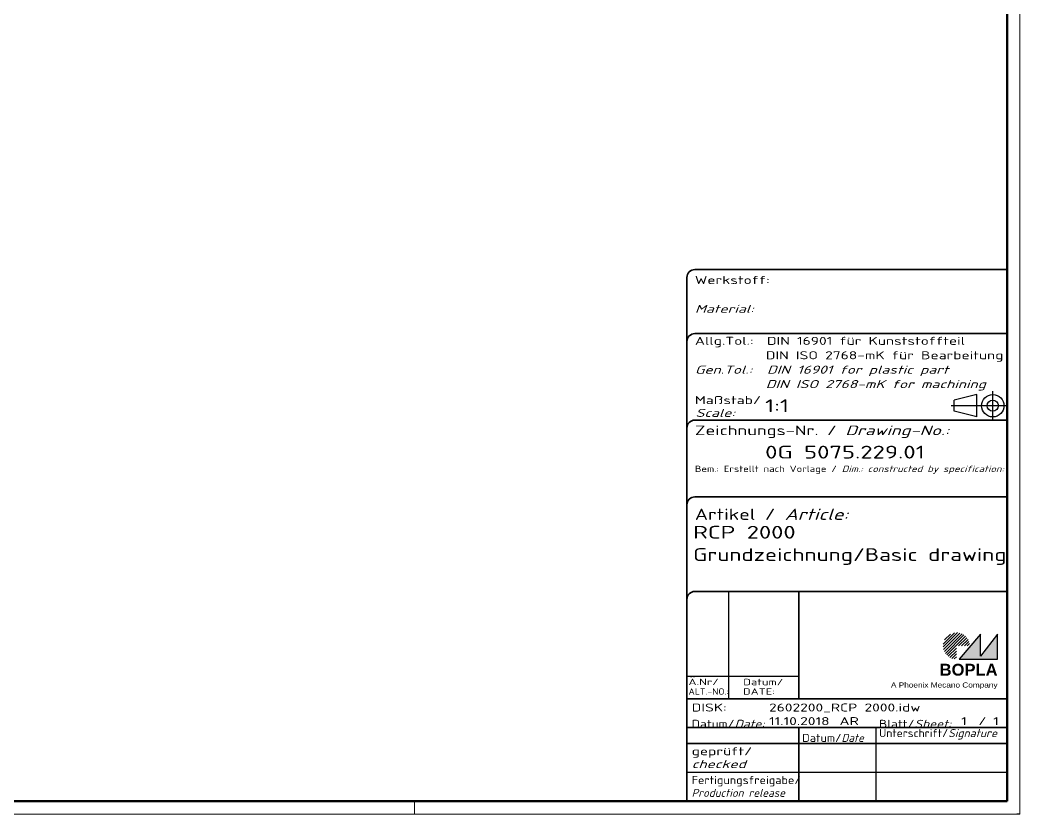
# Model space of a CAD drawing. Header units: millimetres. Extents: x 1 to 1188, y 1 to 840.
# Drawn here: x 875.8 to 1188, y 1 to 248.9 of the extents above; entities that cross this region are included whole.
import ezdxf
from ezdxf.enums import TextEntityAlignment as Align

# ---------------------------------------------------------------- set-up
doc = ezdxf.new("R2010")
doc.units = ezdxf.units.MM
doc.linetypes.add('ACAD_ISO04W100', pattern=[30, 24, -3, 0, -3])
doc.linetypes.add('DASHED', pattern=[0.2067, 0.1654, -0.0413])
doc.layers.get('0').update_dxf_attribs({"lineweight": 25})
for name, color, linetype, lineweight in [('Schraffur (ISO)', 1, 'Continuous', 18), ('Sichtbar schmal (ISO)', 1, 'Continuous', 25), ('Titel (ISO)', 5, 'Continuous', 50), ('Verdeckt (ISO)', 5, 'DASHED', 35)]:
    doc.layers.add(name, color=color, linetype=linetype, lineweight=lineweight)
doc.styles.add('Notiztext (DIN)', font='isocpeur.ttf', dxfattribs={"width": 1.1})
doc.styles.get("Standard").update_dxf_attribs({"font": 'isocpeur.ttf', "width": 1.1})
doc.styles.add('Textstil142', font='isocpeur.ttf', dxfattribs={"width": 1.4})
doc.styles.add('Textstil143', font='isocpeur.ttf', dxfattribs={"width": 1.4})
doc.styles.add('Textstil144', font='isocpeur.ttf', dxfattribs={"width": 1.4})
doc.styles.add('Textstil166', font='isocpeur.ttf', dxfattribs={"width": 1.4})
doc.styles.add('Textstil219', font='isocpeur.ttf', dxfattribs={"width": 1.1})
doc.styles.add('Textstil227', font='isocpeui.ttf', dxfattribs={"width": 1.4})
doc.styles.add('Textstil235', font='isocpeui.ttf')
doc.styles.add('Textstil279', font='isocpeur.ttf', dxfattribs={"width": 1.3})

# ---------------------------------------------------------------- blocks, each defined once
blk = doc.blocks.new('Ränder Bopla-A0-Rahmen')
at = {"color": 1, "linetype": 'Continuous', "lineweight": 18}
for p, q in [((1188, 840), (1188, 1)), ((999, 5), (999, 1)), ((1188, 1), (1, 1))]:
    blk.add_line(p, q, dxfattribs=at)
at = {"color": 3, "linetype": 'Continuous', "lineweight": 70}
for p, q in [((1184, 836), (1184, 5)), ((1184, 5), (20, 5))]:
    blk.add_line(p, q, dxfattribs=at)
blk = doc.blocks.new('Schriftfelder Bearbeitung-KST')
at = {"layer": 'Schraffur (ISO)'}
h = blk.add_hatch(dxfattribs=at)
h.set_pattern_fill('ANSI31', color=1, scale=5.08, style=0)
h.set_pattern_definition([(45, (0, 0), (-0.4490128, 0.4490128), [])])
edge = h.paths.add_edge_path()
edge.add_line((395.78, 59.81), (391.63, 59.81))
edge.add_line((391.63, 59.81), (391.63, 55.66))
edge.add_arc((391.63, 59.81), 4.15, 0, 270, ccw=False)
blk.add_hatch(color=7, dxfattribs=at).paths.add_polyline_path([(392.48, 55.66), (404.48, 55.66), (404.48, 63.46), (399.18, 56.56), (399.18, 63.46)])
at = {"color": 5, "linetype": 'Continuous'}
for p, q in [((397.98, 138.31), (390.98, 136.56)), ((397.98, 131.31), (397.98, 138.31)), ((390.98, 133.06), (390.98, 136.56)), ((397.98, 131.31), (390.98, 133.06))]:
    blk.add_line(p, q, dxfattribs=at)
at = {"color": 1, "linetype": 'ACAD_ISO04W100'}
for p, q in [((402.98, 130.31), (402.98, 139.31)), ((407.48, 134.81), (389.98, 134.81))]:
    blk.add_line(p, q, dxfattribs=at)
at = {"color": 1, "linetype": 'Continuous', "lineweight": 25}
for p, q in [((320.48, 76.81), (320.48, 43.31)), ((307.48, 50.31), (342.48, 50.31))]:
    blk.add_line(p, q, dxfattribs=at)
at = {"color": 7, "linetype": 'Continuous'}
for p, q in [((399.18, 63.46), (392.48, 55.66)), ((404.48, 63.46), (399.18, 56.56)), ((399.18, 56.56), (399.18, 63.46)), ((404.48, 55.66), (404.48, 63.46)), ((392.48, 55.66), (404.48, 55.66))]:
    blk.add_line(p, q, dxfattribs=at)
at = {"color": 5, "linetype": 'Continuous'}
for radius in [3.5, 1.75]:
    blk.add_circle((402.98, 134.81), radius, dxfattribs=at)
at = {"layer": 'Titel (ISO)', "lineweight": 18}
for p, q in [((410.48, 7.31), (411.48, 7.31)), ((411.48, 7.31), (411.48, 8.31))]:
    blk.add_line(p, q, dxfattribs=at)
at = {"layer": 'Verdeckt (ISO)', "color": 5, "linetype": 'Continuous', "lineweight": 35}
for p, q in [((407.48, 177.31), (309.98, 177.31)), ((307.48, 174.81), (307.48, 11.31)), ((307.48, 174.81), (307.48, 23.84)), ((407.48, 157.31), (309.98, 157.31)), ((407.48, 130.31), (309.98, 130.31)), ((407.48, 106.31), (309.98, 106.31)), ((407.48, 106.31), (309.98, 106.31)), ((407.48, 76.81), (309.98, 76.81)), ((407.48, 43.31), (307.48, 43.31)), ((407.48, 34.31), (307.48, 34.31)), ((342.48, 34.31), (342.48, 11.31)), ((407.48, 29.31), (307.48, 29.31))]:
    blk.add_line(p, q, dxfattribs=at)
at = {"layer": 'Verdeckt (ISO)', "color": 5, "linetype": 'Continuous'}
blk.add_line((342.48, 76.81), (342.48, 43.31), dxfattribs=at)
at = {"layer": 'Verdeckt (ISO)', "color": 1, "linetype": 'Continuous', "lineweight": 25}
for p, q in [((366.48, 34.31), (366.48, 11.31)), ((407.48, 20.31), (307.48, 20.31))]:
    blk.add_line(p, q, dxfattribs=at)
at = {"layer": 'Verdeckt (ISO)', "color": 5, "linetype": 'Continuous', "lineweight": 35}
for centre in [(309.98, 174.81), (309.98, 154.81), (309.98, 127.81), (309.98, 103.81), (309.98, 103.81), (309.98, 74.31)]:
    blk.add_arc(centre, 2.5, 90, 180, dxfattribs=at)
at = {"color": 5, "width": 1.4}
for s, style, p in [('DISK:', 'Textstil142', (308.98, 39.31)), ('/', 'Textstil142', (398.48, 35.06)), ('geprüft/', 'Textstil142', (308.98, 25.66)), ('checked', 'Textstil227', (308.98, 21.66))]:
    blk.add_text(s, height=2.5, dxfattribs=dict(at, style=style)).set_placement(p)
at = {"color": 5, "width": 1.1}
blk.add_text('Fertigungsfreigabe/', height=2.5, dxfattribs=at).set_placement((308.98, 16.66))
at = {"color": 5, "style": 'Textstil235'}
blk.add_text('Production release', height=2.5, dxfattribs=at).set_placement((308.98, 12.66))
at = {"color": 7, "insert": (309.98, 99.14), "char_height": 3.5, "attachment_point": 7}
blk.add_mtext('\\fISOCPEUR|b0|i0;\\W1.30;\\H3.5000;Artikel / \\fISOCPEUR|b0|i1;\\W1.30;\\H3.5000;Article:', dxfattribs=at)
at = {"color": 5, "char_height": 2.5, "attachment_point": 7}
for s, insert in [('\\fISOCPEUR|b0|i0;\\W1.20;\\H2.5000;Datum/\\fISOCPEUR|b0|i1;\\W1.20;\\H2.5000;Date:', (308.98, 34.22)), ('\\fISOCPEUR|b0|i0;\\W1.20;\\H2.5000;Blatt/\\fISOCPEUR|b0|i1;\\W1.20;\\H2.5000;Sheet:', (367.48, 34.22)), ('Datum/\\fISOCPEUR|b0|i1;\\H2.5000;Date', (343.48, 29.82)), ('\\fISOCPEUR|b0|i0;\\W1.05;\\H2.5000;Unterschrift/\\fISOCPEUR|b0|i1;\\W1.05;\\H2.5000;Signature', (367.48, 30.57))]:
    blk.add_mtext(s, dxfattribs=dict(at, insert=insert))
at = {"color": 5, "style": 'Textstil142', "width": 1.4}
for tag, p in [('DATEINAME_001', (333.13, 39.31)), ('ERSTELLUNGSDATUM_001', (333.13, 35.06)), ('50-Namenskürzel_001', (355.13, 35.06)), ('Blattnummer_001', (393.13, 35.06)), ('25-ges._Blattanzahl_001', (403.13, 35.06))]:
    blk.add_attdef(tag, p, '', height=2.5, dxfattribs=at)
at = {"layer": 'Sichtbar schmal (ISO)', "color": 1}
for s, height, style, width, p in [('Werkstoff:', 2.5, 'Textstil142', 1.4, (309.98, 172.81)), ('Material:', 2.5, 'Textstil227', 1.4, (309.98, 163.81)), ('Allg.Tol.:', 2.5, 'Textstil142', 1.4, (309.98, 153.81)), ('Gen.Tol.:', 2.5, 'Textstil227', 1.4, (309.98, 144.81)), ('Maßstab/', 2.5, 'Textstil142', 1.4, (309.98, 135.31)), ('Scale:', 2.5, 'Textstil227', 1.4, (310.16, 131.31)), ('Ä.Nr/', 2, 'Textstil144', 1.4, (307.98, 47.56)), ('Datum/', 2, 'Textstil144', 1.4, (325.08, 47.52)), ('ALT.-NO.:', 2, 'Textstil219', 1.1, (307.98, 44.56)), ('DATE:', 2, 'Textstil144', 1.4, (324.98, 44.56))]:
    blk.add_text(s, height=height, dxfattribs=dict(at, style=style, width=width)).set_placement(p)
at = {"layer": 'Sichtbar schmal (ISO)', "color": 1, "attachment_point": 7}
for s, insert, char_height in [('\\fISOCPEUR|b0|i0;\\W1.40;\\H3.0000;Zeichnungs-Nr. / \\fISOCPEUR|b0|i1;\\W1.40;\\H3.0000;Drawing-No.:', (309.98, 124.71), 3), ('\\fISOCPEUR|b0|i0;\\W1.20;\\H2.0000;Bem.: Erstellt nach Vorlage / \\fISOCPEUR|b0|i1;\\W1.20;\\H2.0000;Dim.: constructed by specification:', (309.98, 113.49), 2)]:
    blk.add_mtext(s, dxfattribs=dict(at, insert=insert, char_height=char_height))
at = {"layer": 'Sichtbar schmal (ISO)', "color": 1, "style": 'Textstil144', "width": 1.4}
for tag, p in [('055-Bem._erstellt_n._Kd-Zchng.', (309.98, 112.56)), ('056-Bem._erstellt_n._Kd-Zchng.-2', (309.98, 109.56)), ('19-Ä-Nr._-10-', (309.48, 76.06)), ('19-Datum_-10-', (322.48, 76.06)), ('18-Ä-Nr._-9-', (309.48, 73.56)), ('18-Datum_-9-', (322.48, 73.56)), ('17-Ä-Nr._-8-', (309.48, 71.06)), ('16-Ä-Nr._-7-', (309.48, 68.56)), ('17-Datum_-8-', (322.48, 71.06)), ('15-Ä-Nr._-6-', (309.48, 66.06)), ('16-Datum_-7-', (322.48, 68.56)), ('15-Datum_-6-', (322.48, 66.06)), ('14-Ä-Nr._-5-', (309.48, 63.56)), ('14-Datum_-5-', (322.48, 63.56)), ('13-Ä-Nr._-4-', (309.48, 61.06)), ('13-Datum_-4-', (322.48, 61.06)), ('12-Ä-Nr._-3-', (309.48, 58.56)), ('11-Ä-Nr._-2-', (309.48, 56.06)), ('12-Datum_-3-', (322.48, 58.56)), ('10-Ä-Nr._-1-', (309.48, 53.56)), ('11-Datum_-2-', (322.48, 56.06)), ('10-Datum_-1-', (322.48, 53.56))]:
    blk.add_attdef(tag, text='', height=2, dxfattribs=at).set_placement(p, align=Align.TOP_LEFT)
at = {"layer": 'Titel (ISO)', "color": 5, "width": 1.4}
for s, style, p in [('DIN 16901 für Kunststoffteil', 'Textstil142', (332.48, 153.81)), ('DIN 16901 for plastic part', 'Textstil227', (332.48, 144.81))]:
    blk.add_text(s, height=2.5, dxfattribs=dict(at, style=style)).set_placement(p)
at = {"layer": 'Titel (ISO)', "color": 7, "insert": (404.48, 50.46), "char_height": 3.7, "width": 19.8847, "attachment_point": 9, "style": 'Notiztext (DIN)'}
blk.add_mtext('\\fArial|b1|i0;\\H3.7000;BOPLA', dxfattribs=at)
at = {"layer": 'Titel (ISO)', "color": 5, "insert": (404.48, 46.31), "char_height": 1.6, "width": 34.8824, "attachment_point": 9, "style": 'Notiztext (DIN)'}
blk.add_mtext('\\fArial|b0|i0;\\W1.15;\\H1.6000;A Phoenix Mecano Company', dxfattribs=at)
at = {"layer": 'Titel (ISO)', "color": 5, "width": 1.4}
for tag, style, p in [('01-Material', 'Textstil142', (333.48, 175.31)), ('01-Material_(2.Zeile)', 'Textstil142', (309.98, 170.81)), ('01-Material_GB', 'Textstil227', (333.48, 166.31)), ('01-Material_(2.Zeile)_GB', 'Textstil227', (309.98, 161.81))]:
    blk.add_attdef(tag, text='', height=2.5, dxfattribs=dict(at, style=style)).set_placement(p, align=Align.TOP_LEFT)
for tag, p, style in [('011-Allg.Tol-2_001', (332.13, 149.31), 'Textstil142'), ('011-Allg.Tol-4_GB_001', (332.1, 140.31), 'Textstil227')]:
    blk.add_attdef(tag, p, '', height=2.5, dxfattribs=dict(at, style=style))
at = {"layer": 'Titel (ISO)', "color": 7}
for tag, p, height, style, width in [('02-Maßstab_001', (331.92, 132.81), 4, 'Textstil143', 1.4), ('03-Zchn.Nr._001', (331.92, 118.31), 4, 'Textstil143', 1.4), ('07-Artikel-Modell_001', (309.43, 93.31), 3.98, 'Textstil166', 1.4), ('08-Artikel-Benennung_001', (309.46, 86.31), 4, 'Textstil279', 1.3)]:
    blk.add_attdef(tag, p, '', height=height, dxfattribs=dict(at, style=style, width=width))
at = {"layer": 'Titel (ISO)', "color": 7, "style": 'Textstil166', "width": 1.4}
blk.add_attdef('09-Artikel-Benennung_(2.Zeile)', text='', height=3.98, dxfattribs=at).set_placement((309.98, 83.29), align=Align.TOP_LEFT)

msp = doc.modelspace()

# ---------------------------------------------------------------- block references
msp.add_blockref('Ränder Bopla-A0-Rahmen', (0, 0))
msp.add_blockref('Schriftfelder Bearbeitung-KST', (776.5158395, -6.3067288)).add_auto_attribs({'DATEINAME_001': '2602200_RCP 2000.idw', 'ERSTELLUNGSDATUM_001': '11.10.2018', '07-Artikel-Modell_001': 'RCP 2000', '03-Zchn.Nr._001': '0G 5075.229.01', 'Blattnummer_001': '1', '25-ges._Blattanzahl_001': '1', '50-Namenskürzel_001': 'AR', '011-Allg.Tol-4_GB_001': 'DIN ISO 2768-mK for machining', '011-Allg.Tol-2_001': 'DIN ISO 2768-mK für Bearbeitung', '02-Maßstab_001': '1:1', '08-Artikel-Benennung_001': 'Grundzeichnung/Basic drawing'})

doc.saveas('drawing.dxf')
